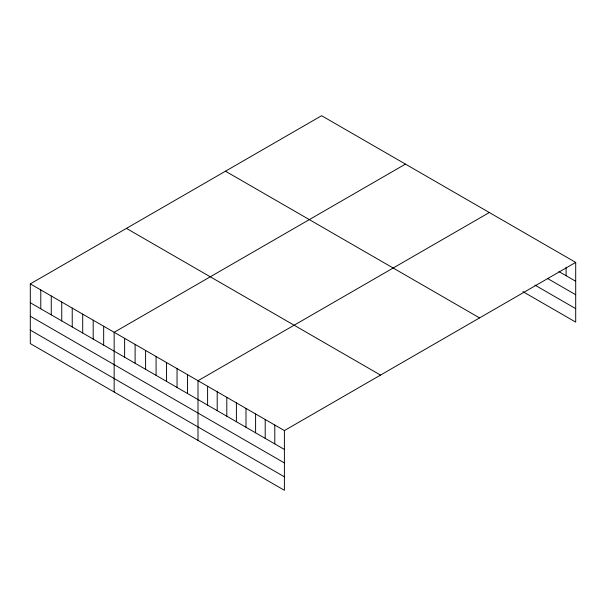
<?xml version="1.0" encoding="UTF-8"?>
<svg xmlns="http://www.w3.org/2000/svg" width="606" height="606" viewBox="0 0 606 606"><rect width="100%" height="100%" fill="white"/><g stroke="black" fill="none" stroke-linecap="round" stroke-linejoin="round"><path stroke-width="0.91" d="M30.3 283.888L284.396 430.586L284.396 490.299L30.3 343.594L30.3 283.888L321.604 115.701L575.7 262.406L575.7 322.112L522.902 291.63M405.452 164.112L114.155 332.3L114.155 392.006M489.307 212.524L198.003 380.712L198.003 440.418M284.396 430.586L575.7 262.406M558.899 271.564L575.7 281.26M547.703 278.578L575.7 294.743M534.901 285.078L575.7 308.636M225.47 171.203L479.573 317.908M126.427 228.386L380.53 375.091M30.3 302.742L284.396 449.447M30.3 316.226L284.396 462.923M30.3 330.111L284.396 476.816M566.102 267.231L566.102 275.722M274.798 425.048L274.798 443.903M265.201 419.503L265.201 438.358M255.596 413.959L255.596 432.82M245.998 408.421L245.998 427.275M236.401 402.876L236.401 421.731M226.803 397.339L226.803 416.193M217.206 391.794L217.206 410.648M207.6 386.249L207.6 405.111M187.519 374.659L187.519 393.514M177.043 368.607L177.043 387.461M166.559 362.555L166.559 381.409M156.075 356.502L156.075 375.356M145.599 350.45L145.599 369.312M135.115 344.397L135.115 363.259M124.631 338.353L124.631 357.207M103.671 326.248L103.671 345.102M93.188 320.195L93.188 339.049M82.704 314.143L82.704 332.997M72.228 308.09L72.228 326.945M61.744 302.038L61.744 320.9M51.26 295.993L51.26 314.847M40.784 289.941L40.784 308.795"/></g></svg>
